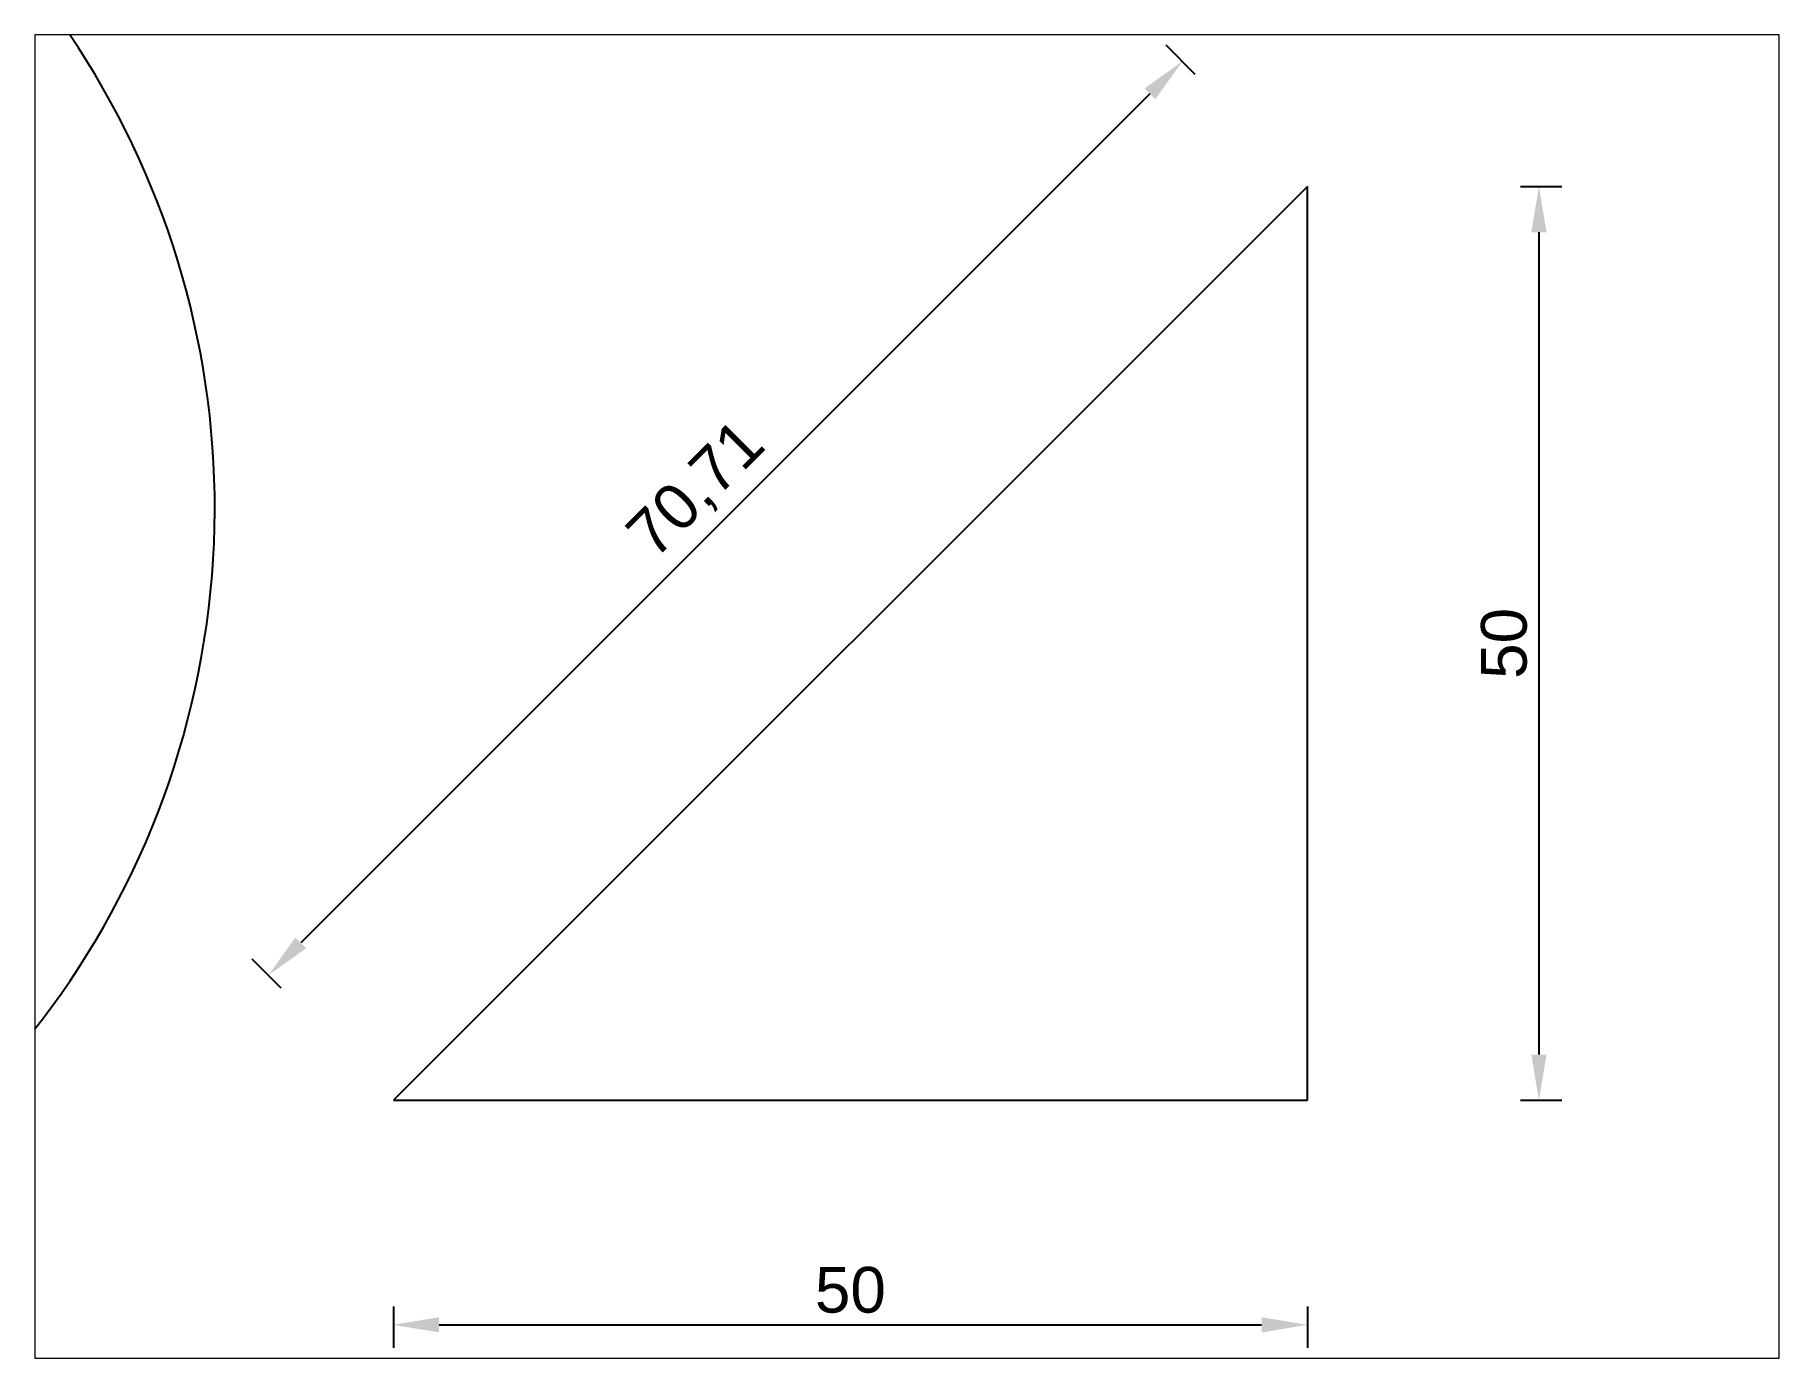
# Paper-space layout 'Layout2' of a CAD drawing. Header units: millimetres. Extents: x 26 to 231, y 20 to 176.
# The model-space entities are those that its viewports show. They can reach past a viewport. Long polylines and large blocks are cut down to what shows.
import ezdxf

# ---------------------------------------------------------------- set-up
doc = ezdxf.new("R2010")
doc.units = ezdxf.units.MM
doc.styles.get("Standard").update_dxf_attribs({"font": 'arial.ttf'})
doc.dimstyles.new('ISO-25', dxfattribs={"dimtxt": 2.5, "dimasz": 2.5, "dimexe": 1.25, "dimexo": 0.625, "dimtad": 1, "dimtxsty": 'Standard', "dimcen": 2.5, "dimadec": 0, "dimazin": 0, "dimtfac": 1, "dimtmove": 0, "dimatfit": 3, "dimfxl": 1, "dimfxlon": 1, "dimarcsym": 0})

# ---------------------------------------------------------------- blocks, each defined once
blk = doc.blocks.new('*D2')
at = {"color": 0, "lineweight": -2, "transparency": 16777216}
for p, q in [((1637.238, 1370.458), (1637.238, 1368.208)), ((1687.238, 1370.458), (1687.238, 1368.208)), ((1639.738, 1369.458), (1684.738, 1369.458))]:
    blk.add_line(p, q, dxfattribs=at)
at = {"color": 0, "transparency": 16777216}
for points in [[(1639.738, 1369.875), (1639.738, 1369.041), (1637.238, 1369.458)], [(1684.738, 1369.875), (1684.738, 1369.041), (1687.238, 1369.458)]]:
    blk.add_solid(points, dxfattribs=at)
at = {"layer": 'Defpoints', "color": 0, "transparency": 16777216}
for p in [(1637.238, 1381.746), (1687.238, 1381.746), (1687.238, 1369.458)]:
    blk.add_point(p, dxfattribs=at)
at = {"color": 0, "transparency": 16777216, "insert": (1662.238, 1371.359), "char_height": 2.5, "attachment_point": 5}
blk.add_mtext('50', dxfattribs=at)
blk = doc.blocks.new('*D3')
at = {"color": 0, "lineweight": -2, "transparency": 16777216}
for p, q in [((1681.103, 1437.881), (1679.512, 1439.472)), ((1678.628, 1436.82), (1632.164, 1390.356)), ((1631.103, 1387.881), (1629.512, 1389.472))]:
    blk.add_line(p, q, dxfattribs=at)
at = {"color": 0, "transparency": 16777216}
for points in [[(1678.334, 1437.115), (1678.923, 1436.526), (1680.396, 1438.588)], [(1631.869, 1390.65), (1632.459, 1390.061), (1630.396, 1388.588)]]:
    blk.add_solid(points, dxfattribs=at)
at = {"layer": 'Defpoints', "color": 0, "transparency": 16777216}
for p in [(1687.238, 1431.746), (1630.396, 1388.588), (1637.238, 1381.746)]:
    blk.add_point(p, dxfattribs=at)
at = {"color": 0, "transparency": 16777216, "insert": (1653.892, 1415.092), "char_height": 2.5, "attachment_point": 5, "rotation": 45}
blk.add_mtext('70,71', dxfattribs=at)
blk = doc.blocks.new('*D4')
at = {"color": 0, "lineweight": -2, "transparency": 16777216}
for p, q in [((1698.907, 1431.746), (1701.157, 1431.746)), ((1699.907, 1429.246), (1699.907, 1384.246)), ((1698.907, 1381.746), (1701.157, 1381.746))]:
    blk.add_line(p, q, dxfattribs=at)
at = {"color": 0, "transparency": 16777216}
for points in [[(1699.491, 1429.246), (1700.324, 1429.246), (1699.907, 1431.746)], [(1699.491, 1384.246), (1700.324, 1384.246), (1699.907, 1381.746)]]:
    blk.add_solid(points, dxfattribs=at)
at = {"layer": 'Defpoints', "color": 0, "transparency": 16777216}
for p in [(1687.238, 1431.746), (1687.238, 1381.746), (1699.907, 1381.746)]:
    blk.add_point(p, dxfattribs=at)
at = {"color": 0, "transparency": 16777216, "insert": (1698.006, 1406.746), "char_height": 2.5, "attachment_point": 5, "rotation": 90}
blk.add_mtext('50', dxfattribs=at)

msp = doc.modelspace()

# ---------------------------------------------------------------- linework, layer by layer
for p, q in [((1687.238, 1431.746), (1637.238, 1381.746)), ((1687.238, 1381.746), (1687.238, 1431.746)), ((1637.238, 1381.746), (1687.238, 1381.746))]:
    msp.add_line(p, q)
msp.add_arc((1581.24, 1414.157), 46.22, 280.70885, 197.42054)

# ---------------------------------------------------------------- dimensions: what is measured, and where the dimension line sits
for p1, p2, distance, picture, middle in [((1687.238, 1431.746), (1637.238, 1381.746), -9.676, '*D3', (1653.892, 1415.092)), ((1687.238, 1431.746), (1687.238, 1381.746), 12.669, '*D4', (1698.006, 1406.746)), ((1637.238, 1381.746), (1687.238, 1381.746), -12.288, '*D2', (1662.238, 1371.359))]:
    dim = msp.add_aligned_dim(p1=p1, p2=p2, distance=distance, dimstyle='ISO-25')
    dim.commit()
    dim.dimension.update_dxf_attribs({"geometry": picture, "text_midpoint": middle})

psp = doc.layouts.new('Layout2')

# ---------------------------------------------------------------- viewports
at = {"layer": '0'}
psp.add_viewport(center=(128.5, 97.5), size=(205.6, 156), view_center_point=(1665.335, 1403.84), view_height=72.40715, dxfattribs=at)

doc.saveas('drawing.dxf')
